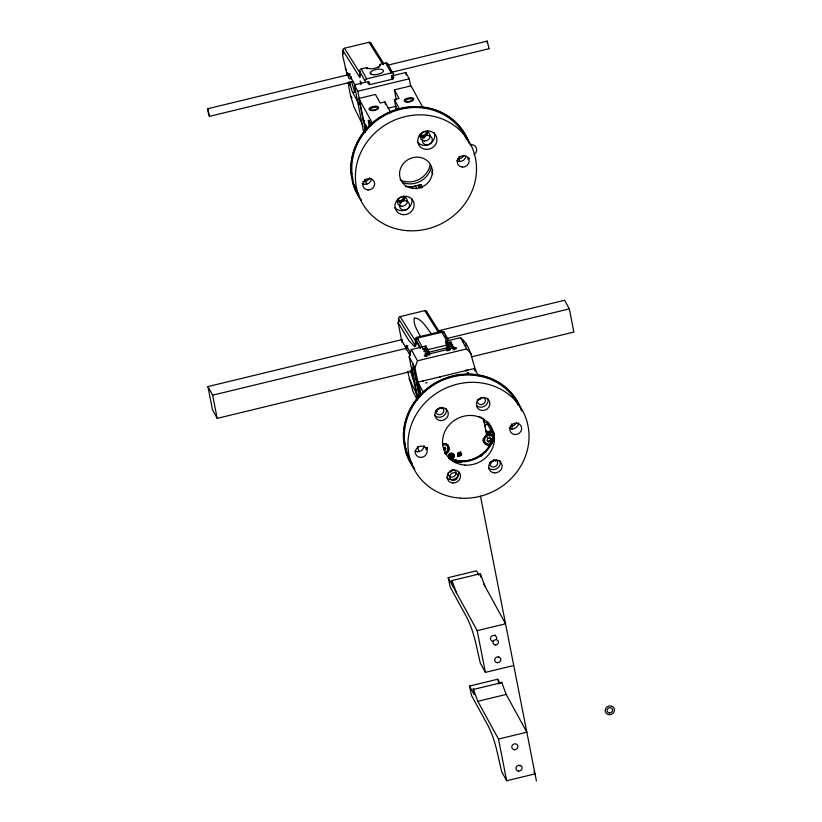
<?xml version="1.0" encoding="UTF-8"?>
<svg xmlns="http://www.w3.org/2000/svg" width="822" height="822" viewBox="0 0 822 822"><rect width="100%" height="100%" fill="white"/><g stroke="black" fill="none" stroke-linecap="round" stroke-linejoin="round"><path stroke-width="1.23" d="M451.751 454.217L452.973 455.429M348.292 75.244A1.952 0.76 -16.3 0 1 347.11 74.802L347.131 72.418L348.641 77.607A1.952 1.788 0.6 0 0 351.035 78.881L351.066 76.384M348.066 82.662L350.532 95.671L354.21 107.672L362.574 124.646M348.641 77.607L348.692 73.415L355.351 85.58M354.703 92.27L351.528 81.399A1.952 0.76 -16.3 0 0 349.638 82.652L349.607 85.026L348.703 81.912M344.12 48.313A2.014 1.993 79.9 0 0 343.051 50.687L359.759 77.381L359.831 71.463A2.045 2.034 70.6 0 1 360.899 69.017M388.169 65.349L388.179 64.609A2.045 2.034 70.6 0 0 386.104 62.924M406.232 349.73L406.284 345.261L410.466 352.905M401.907 342.034L398.269 323.508L398.711 319.049L415.449 345.743L415.511 339.825L420.248 348.477M460.341 454.977L460.906 453.323L460.813 455.09L460.104 453.744L460.454 455.172M457.72 454.782L457.946 455.306L457.885 452.768L459.632 452.922M459.241 452.562L457.484 453.919M480.243 573.735L451.925 580.548L456.529 592.909M343.021 50.687L342.579 55.156L347.11 74.802M371.297 44.665L371.38 43.833A2.014 1.993 79.9 0 0 369.314 42.22M427.008 312.75L427.06 312.185A2.014 1.993 79.9 0 0 425.005 310.582M450.251 456.59C448.935 454.504 451.453 458.409 450.23 456.652M451.895 580.579L452.901 586.281M473.184 688.97L474.191 694.682L469.475 686.072L497.834 679.208L500.187 683.514M417.412 399.235L409.171 356.82L411.319 349.555L425.971 346.011L427.152 349.792M452.192 454.72L452.912 455.419M459.416 453.446L459.971 455.285L459.241 455.46L457.967 453.795L458.337 453.128L459.354 453.456M458.964 453.086L457.967 453.795M421.388 136.041L421.203 136.925L421.388 136.041A31.38 28.945 -28.7 0 0 419.312 135.568M449.665 456.344L450.353 455.624L449.819 454.484M452.737 455.08C451.771 455.285 452.038 457.649 453.158 455.758M419.477 397.026L413.23 364.238L409.171 356.82M420.432 396.44A6.843 0.74 76.4 0 1 420.432 393.625L414.915 367.907L417.484 360.817L411.319 349.555M445.678 448.586L444.928 450.631L444.425 449.706L445.164 447.651L445.678 448.586L444.229 447.065M487.261 437.468L487.765 438.393L487.025 440.448L488.463 441.969L490.652 441.435L491.392 439.39L490.878 438.465L490.138 440.51L490.652 441.435M451.001 454.165C449.706 454.689 451.442 455.347 452.018 454.402M450.826 457.7C452.47 457.371 451.74 455.768 450.446 456.97M451.175 457.525L450.785 456.775M348.703 74.617L207.678 108.74L208.48 113.765L209.518 116.344L353.028 81.625M391.714 72.264L489.059 48.704L487.22 41.1L487.354 43.268M461.348 454.967L461.512 453.878L461.265 455.439L457.957 456.364L461.461 455.162M378.829 66.993L379.024 66.777A12.731 4.973 -16.3 0 0 380.093 64.383M378.623 67.199L378.151 67.62A8.107 3.165 -16.3 0 1 377.945 67.794M465.755 371.092L467.369 369.91M457.854 455.809C459.344 455.193 457.176 455.974 458.07 456.57M209.518 116.344L207.73 108.751M489.059 48.704L488.7 48.169M414.206 382.949L414.822 382.497L412.192 366.694M422.816 348.795L426.587 347.398M424.09 351.117L427.861 349.71M425.354 353.429L429.125 352.032M447.558 344.13L451.319 342.723M448.822 346.442L452.593 345.045M450.096 348.764L453.857 347.357M449.932 456.128L449.49 455.409M452.501 455.244L452.932 455.963M387.388 65.257L487.22 41.1M359.831 71.463L365.112 81.121A1.952 1.808 -28.7 0 1 366.653 78.881L391.231 72.942A1.952 1.808 -28.7 0 1 393.471 74.268L388.179 64.609M363.745 132.661L354.364 84.943L368.544 81.512L369.458 84.789M392.341 79.703L391.601 75.932L405.78 72.5L409.222 78.799L410.63 85.93M354.364 84.943L357.817 91.242L409.222 78.799M367.403 128.396L363.211 120.752L358.834 98.465L375.469 94.438L380.185 103.048L384.912 101.897L390.923 112.881M396.307 99.739L394.375 89.865L411 85.837L422.97 107.692M397.139 110.251L396.06 108.268L394.355 99.616L399.081 98.476L394.375 89.865M388.076 108.196L396.338 106.192M363.211 120.752L364.68 120.392M365.471 132.229L364.259 126.095L365.728 125.745A3.915 3.607 -28.7 0 0 366.222 125.951M352.412 173.606L351.261 173.894A61.588 56.821 -28.7 0 1 399.584 108.977A61.588 56.821 -28.7 0 1 469.218 143.562M353.337 184.477L354.498 184.2M409.757 187.375L421.481 184.539L422.148 187.93M411.75 371.287L217.193 418.367L212.477 409.757L207.925 386.576L402.482 339.496M438.65 330.752L564.622 300.266L569.327 308.877L573.879 332.057L471.612 356.799M398.393 324.145L398.29 322.902L408.914 340.596L414.699 346.75L415.911 345.096L415.398 338.541L443.849 331.79L448.771 340.781M415.439 339.517L417.905 338.921M207.925 386.576L212.641 395.187L407.198 348.107M447.106 338.448L569.327 308.877M447.754 351.066L445.822 341.212L460.464 337.667C472.804 347.346 471.129 363.714 478.527 375.983M427.193 349.823L448.154 344.747M428.694 352.258L446.418 347.973L447.394 349.761M417.484 360.817L466.629 348.918L471.623 354.179M417.73 382.23L474.438 368.513M418.46 383.555L423.536 392.454M420.432 393.625L420.617 393.574A6.843 0.74 76.4 0 1 421.337 394.868M403.797 441.352L404.948 441.075M494.104 437.982L492.316 430.995L489.1 431.766A3.915 3.607 -28.7 0 1 485.473 430.779A4.007 3.699 -28.7 0 0 490.888 430.307L492.306 429.968L494.022 438.701M407.034 451.658L405.873 451.936L406.407 453.59A61.588 56.821 -28.7 0 0 414.812 469.115M485.422 430.831A3.915 3.607 -28.7 0 0 489.748 432.958L492.964 432.187M487.765 438.393L489.943 437.869L491.392 439.39M490.138 440.51L487.96 441.034L488.463 441.969M460.639 452.912L460.156 452.1L461.625 454.073M460.156 452.1L460.659 452.1M458.553 455.162L459.971 455.285M513.74 665.501L485.381 672.365L480.305 663.097C476.39 646.709 473.904 629.58 465.344 614.733L450.271 587.185L448.185 577.671L476.544 570.817L478.959 575.225M448.185 577.671L477.192 630.649L505.551 623.795L483.675 583.836M473.482 689.432L501.831 682.568L506.167 694.436L526.84 732.186L498.481 739.05L477.818 701.3L473.287 689M477.818 701.3L506.167 694.436M469.475 686.072L471.561 695.576L486.634 723.124C495.193 737.971 497.68 755.11 501.605 771.488L506.681 780.756L535.03 773.892L533.899 771.837M448.329 350.09L446.788 342.527L451.011 342.014L451.884 345.117M449.11 349.884L448.062 344.85L452.285 344.326M449.151 347.161L453.549 346.648M428.817 351.323L424.512 351.847L424.018 351.241M426.413 356.676L425.858 354.159L430.091 353.635M449.357 347.161L449.881 349.679M465.375 370.393L467.749 370.609M447.733 349.997L445.822 341.212M427.553 349.001L423.248 349.525L422.755 348.929M460.269 452.655L460.526 452.706M396.06 108.268L397.314 108.617M443.849 331.79L443.798 332.663M431.571 333.948C426.639 328.173 422.189 318.802 414.319 317.806C412.85 324.371 417.771 330.783 420.422 336.64M371.38 43.833L383.925 63.849M383.052 64.681L369.006 42.292L344.428 48.241L360.478 73.826M427.06 312.185L439.616 332.201M438.064 331.975L424.697 310.654L400.119 316.593L415.5 341.12M391.231 72.942L385.785 63.006L380.113 64.373A6.843 2.538 -11.1 0 1 374.77 68.298A6.843 2.538 -11.1 0 1 366.889 67.579L361.218 68.956L366.653 78.881M391.601 75.932L392.515 79.21M394.355 99.616L399.769 109.501M419.138 184.611L420.977 187.961M418.1 185.453L419.333 187.704M361.382 83.176L360.211 81.039L360.93 84.666M415.079 185.484L416.888 188.783M358.834 98.465L372.592 123.588M358.957 103.952L352.299 91.787L349.638 82.652M365.728 125.745L367.526 129.023M364.259 126.095L366.653 130.472M460.464 337.667L466.629 348.918M452.367 344.387L452.665 344.911M453.641 346.699L453.929 347.233M445.051 335.129L448.011 340.534M446.911 341.294L441.476 331.369L416.908 337.308L422.344 347.244M447.774 344.788L447.487 344.254L448.473 349.288M449.048 347.1L448.75 346.576L449.5 350.347M450.024 348.888L430.173 353.696M488.638 423.258L492.306 429.968M487.21 423.607L490.888 430.307M489.1 431.766L489.748 432.958M489.439 436.944L489.943 437.869M489.532 443.942L490.333 445.401A5.867 5.415 -28.7 0 1 486.758 435.259L483.459 418.47A5.867 5.415 -28.7 0 1 479.267 416.466M425.293 353.563L425.58 354.087M415.5 338.654L420.422 347.644M401.455 339.753L409.911 355.196M413.106 364.588L414.915 367.907M459.724 454.063L459.858 455.09M410.24 370.681L413.261 376.199M414.607 381.953L412.87 378.778L410.373 370.239M456.066 459.529L457.535 462.211A19.564 18.043 -28.7 0 0 454.299 461.625M451.781 454.011L452.182 454.741M451.237 453.867L451.638 454.597M417.052 394.899L409.079 378.562M460.7 452.901L461.008 453.518M417.257 400.078L412.88 391.18L407.661 371.359M480.541 574.177L484.877 586.045M459.847 453.107L460.207 453.95M501.831 682.568L501.605 682.096L501.554 682.64M354.416 184.868L354.611 185.464A60.623 55.927 -28.7 0 0 358.947 194.958M406.931 452.285L407.147 452.922A60.623 55.927 -28.7 0 0 412.315 463.803M353.388 184.611L353.881 186.132A61.588 56.821 -28.7 0 0 361.351 200.434M370.29 126.105L369.448 120.793L370.958 125.273M463.115 340.452L463.68 342.949M492.316 430.995L493.786 438.486M405.78 72.5L406.274 75.018M453.723 347.429L454.227 349.946M451.103 342.065L451.843 345.846M480.469 496.139L536.406 780.9M448.956 346.381L449.696 350.162M447.692 344.058L448.925 350.357M446.418 347.973L446.911 350.48M460.269 452.295L460.371 452.86M480.367 574.927L480.808 577.178M384.912 101.897L385.395 104.373M497.834 679.208L498.769 683.966M429.69 354.426L428.909 351.374L429.649 355.155M428.56 351.313L429.053 353.83M428.426 352.104L427.635 349.052L428.221 352.299M426.454 347.459L426.947 349.977M425.971 346.011L426.7 349.71M367.115 68.75L366.889 67.579A12.556 4.901 -16.3 0 0 367.136 68.606M477.192 630.649L485.381 672.365M498.481 739.05L506.681 780.756M368.544 81.512L369.037 84.029M418.645 383.514L420.617 393.574M413.23 364.238L419.641 396.872M357.817 91.242L365.605 130.914M414.822 382.497L418.018 398.793M212.641 395.187L217.193 418.367M465.786 343.514L466.259 345.98M409.962 353.316L410.363 355.741M520.1 765.703A5.97 5.507 -28.7 0 1 519.802 766.001M492.81 641.252A3.134 2.887 -28.7 0 1 490.59 637.769A3.134 2.887 -28.7 0 1 494.443 635.478A3.134 2.887 -28.7 0 1 496.478 639.074M495.347 634.903A5.97 5.507 -28.7 0 1 495.121 635.252M498.81 657.312A5.97 5.507 -28.7 0 1 498.512 657.61M484.6 426.341A4.007 3.699 -28.7 0 1 489.696 424.244M467.04 372.972A5.672 5.23 -28.7 0 1 468.602 372.602M425.457 383.042A5.672 5.23 -28.7 0 1 427.019 382.662M488.217 422.097A4.007 3.699 -28.7 0 1 483.716 421.84M451.905 469.804A3.226 2.98 -28.7 0 1 450.086 471.14M481.096 397.509A3.226 2.98 -28.7 0 1 478.743 398.804M495.625 461.008A5.867 5.415 -28.7 0 1 495.378 461.337M491.104 463.68A5.867 5.415 -28.7 0 1 490.282 463.711M493.775 460.032A5.867 5.415 -28.7 0 1 491.279 461.512M442.205 407.959A5.867 5.415 -28.7 0 1 441.784 408.657M437.674 411.277A5.867 5.415 -28.7 0 1 437.263 411.339M439.287 408.226A5.867 5.415 -28.7 0 1 437.828 409.027M422.59 380.463A5.867 0.637 76.4 0 1 423.186 381.552M439.945 376.599A5.672 0.617 76.4 0 1 440.243 377.144M473.904 368.297A5.672 0.617 76.4 0 1 475.044 371.112M420.638 395.844A6.843 0.74 76.4 0 1 421.439 394.858M483.346 420.504A3.915 3.607 -28.7 0 1 483.418 418.871M442.513 443.89A5.867 5.415 -28.7 0 1 445.822 454.165M452.562 461.245A19.564 18.043 -28.7 0 1 457.464 461.913A24.455 22.564 -28.7 0 0 461.193 462.611M481.045 456.21A19.564 18.043 -28.7 0 1 482.36 455.141M487.066 444.024A5.867 5.415 -28.7 0 1 482.884 440.304M447.579 444.435A5.867 5.415 -28.7 0 1 445.021 452.706M442.791 443.931A5.384 4.963 -28.7 0 1 445.072 453.59M445.76 443.428A5.384 4.963 -28.7 0 1 448.052 447.6M447.661 449.377A5.384 4.963 -28.7 0 1 447.507 449.716M442.637 444.743A4.788 4.418 -28.7 0 1 448.052 447.682A4.788 4.418 -28.7 0 1 445 453.271M481.435 417.299A5.384 4.963 -28.7 0 1 481.096 417.144M492.131 443.654A5.384 4.963 -28.7 0 1 484.384 442.308A5.384 4.963 -28.7 0 1 487.405 435.043A5.384 4.963 -28.7 0 1 494.299 438.465M486.09 434.242A5.384 4.963 -28.7 0 1 493.354 436.318A5.384 4.963 -28.7 0 1 490.179 443.264M487.199 443.572A5.384 4.963 -28.7 0 1 483.223 438.414M492.666 442.739A4.788 4.418 -28.7 0 1 484.959 442.133A4.788 4.418 -28.7 0 1 488.905 435.444A4.788 4.418 -28.7 0 1 493.683 441.024M413.764 467.646A61.619 56.852 -28.7 0 1 437.078 381.922A61.619 56.852 -28.7 0 1 521.323 409.767M494.073 433.019A30.815 28.421 -28.7 0 1 448.627 457.957M511.716 423.792A48.909 45.118 -28.7 0 1 512.014 429.228M419.21 451.689A48.909 45.118 -28.7 0 1 417.442 446.603M516.555 422.765A6.062 5.6 -28.7 0 1 510.174 426.258M368.965 82.282A2.445 0.904 -11.1 0 0 367.958 83.382A2.445 0.904 -11.1 0 0 369.797 83.803L370.208 84.563L393.276 78.984L392.854 78.213A2.445 0.904 -11.1 0 0 393.861 77.114A2.445 0.904 -11.1 0 0 392.022 76.703M432.845 174.007A3.915 3.607 -28.7 0 1 432.824 169.805M430.214 164.616A20.54 18.947 -28.7 0 1 400.108 179.864M431.303 166.599A20.54 18.947 -28.7 0 1 402.472 182.422M427.604 131.088A4.891 4.511 -28.7 0 1 419.569 135.496M426.639 131.212A4.048 3.73 -28.7 0 1 419.775 134.418M404.814 196.705A4.891 4.511 -28.7 0 1 397.581 201.318M403.756 195.975A4.048 3.73 -28.7 0 1 397.375 200.044M369.458 126.588A4.891 0.534 76.4 0 1 368.39 120.176A4.891 0.534 76.4 0 1 370.342 125.92M361.228 200.188A61.619 56.852 -28.7 0 1 384.059 114.72A61.619 56.852 -28.7 0 1 468.427 141.353M420.843 136.462A30.815 28.421 -28.7 0 1 424.84 137.757M459.179 156.334A48.909 45.118 -28.7 0 1 459.477 161.77M366.674 184.22A48.909 45.118 -28.7 0 1 364.906 179.145M463.814 155.666A6.062 5.6 -28.7 0 1 457.638 158.8M369.674 177.788A6.062 5.6 -28.7 0 1 362.718 181.611M419.703 135.846A5.086 4.696 -28.7 0 0 427.789 131.058A5.096 4.696 -28.7 0 1 419.641 135.835M405.02 196.869A5.096 4.696 -28.7 0 1 397.468 201.482M482.093 397.509A4.11 3.791 -28.7 0 1 477.921 399.626M494.361 459.919A4.11 3.791 -28.7 0 1 490.467 462.056M440.654 407.322A4.11 3.791 -28.7 0 1 436.903 409.705M452.912 469.732A4.11 3.791 -28.7 0 1 449.161 472.116M427.204 447.743A11.929 11.005 -28.7 0 1 426.361 449.172M406.643 449.87A11.929 11.005 -28.7 0 1 405.03 443.068M424.111 445.719A6.062 5.6 -28.7 0 1 414.771 451.011M469.907 144.806A5.867 5.415 -28.7 0 1 473.924 154.68M400.92 202.859A9.782 9.021 -28.7 0 1 398.125 198.595M405.678 186.769A9.782 9.021 -28.7 0 1 413.949 188.505M371.544 178.795A6.062 5.6 -28.7 0 1 362.235 183.553M466.053 155.933A6.062 5.6 -28.7 0 1 456.744 160.68M351.158 173.134A5.867 0.812 81.1 0 1 352.607 177.418A5.867 0.812 81.1 0 1 353.224 183.933M351.96 172.476A60.623 55.927 -28.7 0 1 397.94 109.984A60.623 55.927 -28.7 0 1 466.619 139.648M468.787 157.845A11.642 10.737 -28.7 0 1 467.903 159.211M469.177 158.399A12.433 11.467 -28.7 0 1 468.704 159.129M434.283 132.681A9.782 9.021 -28.7 0 1 429.526 144.127A9.782 9.021 -28.7 0 1 417.309 142M411.668 198.595A9.782 9.021 -28.7 0 1 406.705 209.415A9.782 9.021 -28.7 0 1 394.909 207.791M398.434 323.447A2.353 2.178 -28.7 0 1 399.04 321.022M407.918 345.867A2.6 0.966 -11.1 0 1 407.27 345.795M403.53 344.099A2.815 2.538 -23.4 0 1 403.191 343.925M441.784 331.276A2.045 2.034 70.6 0 1 443.808 332.972M415.572 339.815A2.045 2.034 70.6 0 1 416.59 337.38M398.742 319.039A2.014 1.993 79.9 0 1 399.811 316.675M415.49 345.723A2.034 2.014 53.7 0 1 416.168 343.555M348.292 82.96A2.6 2.394 -28.7 0 1 348.158 82.56M352.124 97.571A2.353 2.178 -28.7 0 1 350.717 95.66M354.344 92.393A2.6 0.966 -11.1 0 1 353.296 92.331M346.668 69.88A2.6 2.394 -28.7 0 1 345.302 67.753M342.753 55.084A2.353 2.178 -28.7 0 1 343.308 52.69M350.326 74.031A2.6 0.966 -11.1 0 1 349.689 73.959M359.81 77.371A2.034 2.014 53.7 0 1 360.478 75.192M371.123 73.528A4.11 1.521 -11.1 0 1 370.712 73.055M499.971 460.69A6.843 6.319 -28.7 0 1 497.053 468.448A6.843 6.319 -28.7 0 1 488.689 467.882M496.108 459.981A4.11 3.791 -28.7 0 1 497.074 464.882A4.11 3.791 -28.7 0 1 492.07 466.824A4.11 3.791 -28.7 0 1 489.676 462.478M458.625 471.623A6.843 6.319 -28.7 0 1 454.833 478.877A6.843 6.319 -28.7 0 1 446.788 477.613M454.052 469.763A4.11 3.791 -28.7 0 1 455.748 474.438A4.11 3.791 -28.7 0 1 451.031 477.027A4.11 3.791 -28.7 0 1 447.99 473.092M446.264 408.77A6.843 6.319 -28.7 0 1 442.791 416.353A6.843 6.319 -28.7 0 1 434.53 415.213M441.794 407.352A4.11 3.791 -28.7 0 1 443.49 412.028A4.11 3.791 -28.7 0 1 438.773 414.617A4.11 3.791 -28.7 0 1 435.732 410.681M487.713 398.28A6.843 6.319 -28.7 0 1 484.795 406.037A6.843 6.319 -28.7 0 1 476.431 405.472M483.624 397.427A4.11 3.791 -28.7 0 1 484.867 402.39A4.11 3.791 -28.7 0 1 479.719 404.393A4.11 3.791 -28.7 0 1 477.5 399.8M518.62 422.847A6.062 5.6 -28.7 0 1 509.28 428.149M403.694 440.592A5.867 0.812 81.1 0 1 405.143 444.887A5.867 0.812 81.1 0 1 405.76 451.391M403.808 441.424A61.588 56.821 -28.7 0 1 452.121 376.445A61.588 56.821 -28.7 0 1 521.754 411.021M404.496 439.934A60.623 55.927 -28.7 0 1 449.613 377.699A60.623 55.927 -28.7 0 1 518.466 405.595M427.204 447.384A11.642 10.737 -28.7 0 1 425.971 449.48M427.255 448.658A12.433 11.467 -28.7 0 1 426.782 449.398M494.084 433.286A30.671 28.287 -28.7 0 1 448.843 458.111M494.104 437.273A31.626 29.181 -28.7 0 1 450.168 459.529M410.795 381.089A2.353 2.178 -28.7 0 1 409.387 379.178M514.459 749.685A3.134 2.887 -28.7 0 0 517.685 745.42A3.134 2.887 -28.7 0 0 512.394 745.133A3.134 2.887 -28.7 0 0 514.459 749.685M518.661 771.087A3.134 2.887 -28.7 0 0 521.888 766.823A3.134 2.887 -28.7 0 0 516.596 766.525A3.134 2.887 -28.7 0 0 518.661 771.087M497.372 662.686A3.134 2.887 -28.7 0 0 500.598 658.432A3.134 2.887 -28.7 0 0 495.306 658.134A3.134 2.887 -28.7 0 0 497.372 662.686M495.563 644.951A2.785 2.569 -28.7 0 0 498.183 641.006A2.785 2.569 -28.7 0 0 493.447 641.026A2.785 2.569 -28.7 0 0 495.563 644.951M609.451 712.91A2.785 2.569 -28.7 0 0 612.318 709.119A2.785 2.569 -28.7 0 0 607.612 708.852A2.785 2.569 -28.7 0 0 609.451 712.91M609.215 714.698A4.696 4.336 -28.7 0 0 614.055 708.307A4.696 4.336 -28.7 0 0 606.122 707.865A4.696 4.336 -28.7 0 0 609.215 714.698M417.165 384.634A5.867 0.637 76.4 0 0 419.775 393.183A5.867 0.637 76.4 0 0 418.295 384.624A5.867 0.637 76.4 0 0 417.165 384.634M425.354 356.121A1.973 0.73 -11.1 0 0 428.18 354.96A1.973 0.73 -11.1 0 0 425.2 354.868A1.973 0.73 -11.1 0 0 425.354 356.121M453.713 349.268A1.973 0.73 -11.1 0 0 456.539 348.096A1.973 0.73 -11.1 0 0 453.559 348.004A1.973 0.73 -11.1 0 0 453.713 349.268M451.216 458.306A2.404 2.219 -28.7 0 0 453.549 454.956A2.404 2.219 -28.7 0 0 449.47 454.885A2.404 2.219 -28.7 0 0 451.216 458.306M451.083 458.871A2.939 2.702 -28.7 0 0 454.104 454.874A2.939 2.702 -28.7 0 0 449.151 454.597A2.939 2.702 -28.7 0 0 451.083 458.871M451.073 458.625A2.939 2.702 -28.7 0 0 453.919 454.525A2.939 2.702 -28.7 0 0 448.946 454.443A2.939 2.702 -28.7 0 0 451.073 458.625M406.746 101.692A4.891 1.808 -11.1 0 0 413.754 98.784A4.891 1.808 -11.1 0 0 406.356 98.568A4.891 1.808 -11.1 0 0 406.746 101.692M407.28 102.113A4.048 1.5 -11.1 0 0 413.076 99.709A4.048 1.5 -11.1 0 0 406.952 99.534A4.048 1.5 -11.1 0 0 407.28 102.113M371.585 110.199A4.891 1.808 -11.1 0 0 378.603 107.292A4.891 1.808 -11.1 0 0 371.195 107.076A4.891 1.808 -11.1 0 0 371.585 110.199M372.119 110.621A4.048 1.5 -11.1 0 0 377.925 108.216A4.048 1.5 -11.1 0 0 371.801 108.042A4.048 1.5 -11.1 0 0 372.119 110.621M453.312 480.387A4.11 3.791 -28.7 0 0 457.546 474.797A4.11 3.791 -28.7 0 0 450.61 474.407A4.11 3.791 -28.7 0 0 453.312 480.387M494.556 472.897A6.843 6.319 -28.7 0 0 501.615 463.577A6.843 6.319 -28.7 0 0 490.046 462.93A6.843 6.319 -28.7 0 0 494.556 472.897M452.973 482.966A6.843 6.319 -28.7 0 0 460.022 473.636A6.843 6.319 -28.7 0 0 448.463 472.989A6.843 6.319 -28.7 0 0 452.973 482.966M440.715 420.556A6.843 6.319 -28.7 0 0 447.764 411.236A6.843 6.319 -28.7 0 0 436.205 410.579A6.843 6.319 -28.7 0 0 440.715 420.556M482.298 410.497A6.843 6.319 -28.7 0 0 489.357 401.167A6.843 6.319 -28.7 0 0 477.788 400.52A6.843 6.319 -28.7 0 0 482.298 410.497M403.91 210.257A5.086 4.696 -28.7 0 0 409.151 203.332A5.086 4.696 -28.7 0 0 400.561 202.849A5.086 4.696 -28.7 0 0 403.91 210.257M426.731 144.97A5.086 4.696 -28.7 0 0 431.961 138.045A5.086 4.696 -28.7 0 0 423.381 137.562A5.086 4.696 -28.7 0 0 426.731 144.97M426.145 149.378A9.782 9.021 -28.7 0 0 436.225 136.062A9.782 9.021 -28.7 0 0 419.703 135.127A9.782 9.021 -28.7 0 0 426.145 149.378M403.335 214.665A9.782 9.021 -28.7 0 0 413.404 201.349A9.782 9.021 -28.7 0 0 396.892 200.424A9.782 9.021 -28.7 0 0 403.335 214.665M465.016 465.098A26.407 24.362 -28.7 0 0 492.491 429.32A26.407 24.362 -28.7 0 0 447.949 426.474A26.407 24.362 -28.7 0 0 465.016 465.098M407.856 230.694A61.619 56.852 -28.7 0 0 471.972 147.22A61.619 56.852 -28.7 0 0 368.02 140.593A61.619 56.852 -28.7 0 0 407.856 230.694M462.457 167.102A6.062 5.6 -28.7 0 0 468.704 158.841A6.062 5.6 -28.7 0 0 458.46 158.266A6.062 5.6 -28.7 0 0 462.457 167.102M367.948 189.964A6.062 5.6 -28.7 0 0 374.185 181.713A6.062 5.6 -28.7 0 0 363.951 181.138A6.062 5.6 -28.7 0 0 367.948 189.964M424.553 140.994A5.086 4.696 -28.7 0 0 429.793 134.068A5.086 4.696 -28.7 0 0 421.203 133.585A5.086 4.696 -28.7 0 0 424.553 140.994M401.732 206.281A5.086 4.696 -28.7 0 0 406.972 199.356A5.086 4.696 -28.7 0 0 398.382 198.873A5.086 4.696 -28.7 0 0 401.732 206.281M413.754 188.505A16.697 15.402 -28.7 0 0 431.129 165.9A16.697 15.402 -28.7 0 0 402.965 164.102A16.697 15.402 -28.7 0 0 413.754 188.505M373.671 74.751A6.843 2.538 -11.1 0 0 383.494 70.682A6.843 2.538 -11.1 0 0 373.126 70.384A6.843 2.538 -11.1 0 0 373.671 74.751M460.392 498.153A61.619 56.852 -28.7 0 0 524.508 414.689A61.619 56.852 -28.7 0 0 420.556 408.051A61.619 56.852 -28.7 0 0 460.392 498.153M514.993 434.561A6.062 5.6 -28.7 0 0 521.24 426.299A6.062 5.6 -28.7 0 0 510.996 425.724A6.062 5.6 -28.7 0 0 514.993 434.561M420.484 457.433A6.062 5.6 -28.7 0 0 426.721 449.172A6.062 5.6 -28.7 0 0 416.487 448.596A6.062 5.6 -28.7 0 0 420.484 457.433"/></g></svg>
